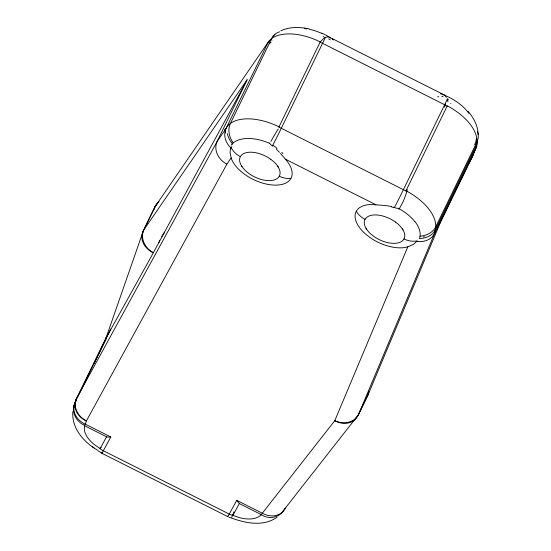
<?xml version="1.0" encoding="UTF-8"?>
<svg xmlns="http://www.w3.org/2000/svg" width="551" height="551" viewBox="0 0 551 551"><rect width="100%" height="100%" fill="white"/><g stroke="black" fill="none" stroke-linecap="round" stroke-linejoin="round"><path stroke-width="0.83" d="M72.828 411.707C71.582 428.602 83.979 442.363 97.809 450.332M447.867 101.742L447.729 100.103M74.874 403.325L76.575 398.387L217.19 141.366L247.103 79.757L143.542 230.29L106.136 337.577L76.224 399.179A18.679 15.704 19.2 0 0 86.404 420.909L85.274 424.146A18.679 0.413 -63.3 0 1 84.427 425.661L106.563 436.791L100.124 448.576L94.696 444.884A27.784 14.973 25.9 0 1 84.537 426.688A27.681 14.911 25.9 0 1 84.771 425.827M153.701 210.131L155.203 206.411L267.614 42.964L271.671 38.48M158.86 242.647L159.7 240.222M225.311 133.046L225.614 129.588A18.686 15.69 34.5 0 0 230.628 147.689L230.828 147.055A18.679 15.731 28.7 0 0 240.381 156.622M230.628 147.689L230.056 152.482L231.289 158.406A33.225 17.901 25.9 0 0 233.087 162.235L234.134 163.895A33.225 17.901 25.9 0 0 240.87 171.327L244.871 174.474A33.225 17.901 25.9 0 0 276.182 185.122A33.225 17.901 25.9 0 0 292.175 173.496C292.064 165.217 285.294 159.329 280.438 153.433M225.862 128.838L268.358 41.904M403.979 238.934A18.679 15.731 28.7 0 0 417.245 240.849L413.601 244.245L407.802 246.841L334.781 420.688L262.304 513.215A18.679 0.413 -63.3 0 1 261.456 514.73L261.16 514.572A27.784 14.967 25.9 0 1 239.127 517.554L232.88 515.364L239.327 503.586L261.119 514.551M438.458 225.655L439.967 223.059A44.962 0.992 -63.3 0 1 440.208 222.652L440.504 222.184L367.579 395.9M440.359 222.666L472.482 156.498L475.906 148.364A18.679 15.731 22.8 0 0 477.214 141.538M76.975 398.559L75.101 402.423A18.679 15.704 19.2 0 0 85.274 424.146L110.827 437.005L103.326 450.725A18.679 0.413 -63.3 0 1 101.997 452.626M77.725 397.016L110.717 329.064M74.874 403.304A2.597 0.351 -69 0 1 75.019 402.995L76.479 399.998M94.097 363.729L95.564 360.705M95.929 359.948L97.761 356.173M98.133 355.416L105.468 340.304M105.833 339.547L106.57 338.038M284.853 508.614A2.555 0.441 -57.7 0 1 284.695 508.924L358.364 414.875L434.663 233.293L475.906 148.364A18.679 10.063 25.9 0 0 476.312 145.409L476.422 145.189A46.463 25.036 25.9 0 0 447.233 105.813A2.597 2.183 32.2 0 1 447.123 106.129L406.025 190.763A1.977 1.639 44.2 0 0 405.915 191.087A18.727 10.09 25.9 0 0 403.401 189.689L281.313 128.259A18.7 10.076 25.9 0 0 278.834 127.136A2.445 2.046 12.9 0 0 279.013 126.847L320.11 42.213A2.411 2.032 27 0 1 320.283 41.924L324.484 37.647A10.986 6.522 66.8 0 1 324.691 37.537A9.05 5.386 61.1 0 1 325.386 37.254M406.025 190.763A46.463 25.036 25.9 0 1 435.221 230.042L476.312 145.409M247.103 79.757L246.276 81.396M435.2 230.084L435.104 230.27A18.562 14.333 7.8 0 1 419.552 238.493A35.691 19.726 26.8 0 0 419.952 236.124M367.545 395.983L365.368 398.938M246.035 81.872L244.554 84.702A44.948 0.992 -63.3 0 1 243.969 85.804L150.368 258.171L106.632 336.985A57.387 1.267 -63.3 0 1 106.364 337.426L105.882 338.142L106.136 337.577M435.083 230.318L435.07 230.332A18.679 10.063 25.9 0 1 434.663 233.293A18.679 15.731 22.8 0 1 416.825 241.372M231.138 157.951L226.867 164.157L86.404 420.909A18.679 15.731 28.7 0 1 76.589 398.359M467.951 164.783L472.482 156.498A18.686 15.738 25.7 0 0 473.75 152.055M225.931 128.665L217.19 141.366A18.686 15.717 31.6 0 0 226.867 164.157M161.725 236.482L164.653 232.233M273.02 36.29L274.915 34.307M279.66 31.834A18.679 15.139 53.6 0 0 274.873 34.341L273.076 36.221A18.679 15.139 53.6 0 0 271.636 38.542L268.86 41.463M268.647 41.449L270.272 39.982M277.084 517.258C262.476 527.403 244.293 522.844 228.934 517.162M280.824 30.828C289.537 26.593 299.772 26.985 309.049 28.817M325.985 37.179L328.671 36.869L330.538 38.06M391.355 206.446L385.576 205.516L371.202 204.511A33.225 17.901 25.9 0 0 362.654 206.026L359.782 207.513A33.225 17.901 25.9 0 0 357.764 224.966L358.811 226.619A33.225 17.901 25.9 0 0 365.554 234.058L369.549 237.199A33.225 17.901 25.9 0 0 407.802 246.841M440.573 93.732L441.089 93.925M393.648 207.155L394.454 207.472A18.679 0.413 -63.3 0 0 403.401 189.689L444.643 104.752A18.679 0.413 -63.3 0 0 447.302 99.139M441.606 94.118L445.242 95.543A34.059 17.811 26.3 0 1 454.417 100.275L456.937 101.921A34.059 17.811 26.3 0 1 468.846 113.458M321.805 33.342L315.93 31.07A34.252 18.135 26.9 0 0 309.366 29.313M444.519 95.054L329.705 37.316M285.397 159.198L375.899 204.731M227.749 516.597L101.797 453.246L98.319 450.945M332.212 39.093L332.694 39.403M444.595 95.103L444.953 95.371M333.018 39.617L333.507 39.947M92.251 446.654L94.359 448.128M276.258 148.99L279.474 152.324M445.125 95.53L446.324 97.382M468.019 111.24C473.584 117.756 477.965 125.738 478.178 134.472M402.32 228.858L403.008 229.939M366.718 229.43L366.029 228.341M277.642 166.126L278.331 167.208M242.034 166.698L241.352 165.617M320.283 41.924A46.463 25.036 25.9 0 0 271.636 38.542L230.394 123.479A46.566 25.091 25.9 0 0 227.529 126.186L226.991 126.888A46.408 25.002 25.9 0 0 226.055 128.397M279.013 126.847A46.47 25.036 25.9 0 0 230.394 123.479A18.679 15.139 53.6 0 0 233.28 142.916A35.608 19.609 24.7 0 1 269.17 143.143M269.336 43.791A18.162 9.574 -11.2 0 1 271.078 42.234M271.85 40.216A19.443 13.389 30.6 0 1 272.029 40.154M268.282 41.869A12.088 6.323 20.2 0 1 268.764 41.408M323.699 36.655A10.194 1.612 1.2 0 1 323.155 36.703M325.4 37.296A18.679 0.413 -63.3 0 1 322.555 43.322L281.313 128.259A18.679 0.413 -63.3 0 1 272.366 146.043M239.354 503.497A36.993 21.379 88.6 0 1 236.799 500.26M232.818 515.502A18.686 15.738 28.7 0 1 229.244 514.076L103.326 450.725A18.679 15.731 28.7 0 1 100.041 448.7M227.9 516.025A18.679 0.413 -63.3 0 0 229.244 514.076L236.751 500.356L262.304 513.215A18.679 15.628 38.1 0 0 285.363 508.208M110.785 437.101A36.993 22.674 -34.7 0 1 106.515 436.874M290.949 178.379A18.679 15.731 28.7 0 1 279.302 176.203M157.262 203.939A18.679 15.704 19.2 0 0 154.542 207.713L143.212 231.041A18.679 15.704 19.2 0 0 153.336 252.744A18.679 15.683 34.5 0 1 143.873 229.739L155.203 206.411A18.679 15.683 34.5 0 1 159.081 201.666M447.123 106.129A18.727 10.09 25.9 0 0 444.643 104.752L322.555 43.322A18.679 10.063 25.9 0 0 320.11 42.213M477.4 131.51A18.679 15.345 3 0 1 476.987 141.862L435.745 226.798A18.679 15.345 3 0 1 420.069 236.165A35.539 19.76 25.5 0 0 419.277 229.271A35.471 19.767 25.4 0 0 414.958 221.53M476.326 138.783A18.424 14.285 -39.3 0 1 474.645 144.72M368.956 391.224A18.679 15.731 22.8 0 1 367.696 395.652L358.584 414.421A18.679 15.731 22.8 0 1 334.781 420.688A18.679 15.628 38.1 0 0 357.84 415.681L366.952 396.913A18.679 15.628 38.1 0 0 368.13 393.228M73.848 408.319A46.463 25.036 25.9 0 1 75.012 403.022M445.428 103.836A17.997 5.916 -64 0 1 444.505 107.204M328.658 38.818A27.736 9.457 22.6 0 1 330.159 39.686M304.4 28.611A34.252 18.135 26.9 0 1 307.031 28.914M321.86 33.177A34.107 18.073 26.8 0 1 329.994 37.516M233.968 511.845A18.617 0.434 -70.9 0 1 232.749 515.095M284.468 508.78A18.631 16.668 55.9 0 1 261.394 514.868M407.217 189.661A18.665 4.987 -66 0 1 398.841 209.332M270.94 141.38A18.651 1.86 -59.8 0 1 278.227 128.982M272.903 145.264A20.056 16.991 24.7 0 1 276.946 148.446M272.456 145.898A11.295 10.944 58.8 0 1 269.384 142.978M391.313 206.839A19.271 15.366 23.5 0 1 393.524 207.527M398.855 208.361A11.282 11.282 -42 0 1 394.42 207.575M437.604 96.769A17.501 3.223 -9.8 0 1 438.796 96.721M447.646 99.084A4.856 3.216 -0.6 0 1 447.791 100.103M448.197 99.421A5.916 1.612 42.7 0 1 447.749 98.829M84.565 425.386A18.631 16.592 16.7 0 1 74.846 403.332M101.212 447.577A18.555 5.028 -35.3 0 1 100.943 447.667M232.736 514.772A18.658 0.606 -72.4 0 1 231.751 517.279M232.377 514.703A18.672 0.572 -74.7 0 1 232.26 515.047M423.54 237.013A13.107 0.53 -43 0 1 424.249 236.345M231.213 145.14A35.663 19.671 25.4 0 1 233.169 142.847M365.058 219.353A18.679 15.731 28.7 0 1 356.283 211.253M398.724 208.471A35.436 19.533 25.5 0 1 414.731 221.557M231.716 146.697A12.363 3.389 86.5 0 1 231.103 148.446M224.836 129.871A13.045 6.013 -23.7 0 1 224.753 129.209M441.861 96.515A20.249 6.777 -31.6 0 1 443.107 96.446M444.974 95.33A21.475 8.1 -62 0 1 445.153 95.475M450.821 103.657A13.334 0.482 60.8 0 1 450.704 103.436M232.708 144.176A18.576 10.992 47.7 0 1 227.301 133.638M281.747 152.296A41.463 15.476 40.6 0 1 282.78 153.543M395.37 221.977L395.281 221.915A21.792 11.743 25.9 0 0 368.275 216.357A21.792 11.743 25.9 0 0 371.14 234.306L373.757 236.372A21.792 11.743 25.9 0 0 400.763 241.93A21.792 11.743 25.9 0 0 397.905 223.981L395.37 221.977M270.693 159.246L270.603 159.184A21.792 11.743 25.9 0 0 243.597 153.626A21.792 11.743 25.9 0 0 246.455 171.575L249.08 173.641A21.792 11.743 25.9 0 0 276.085 179.199A21.792 11.743 25.9 0 0 273.22 161.25L270.693 159.246"/></g></svg>
